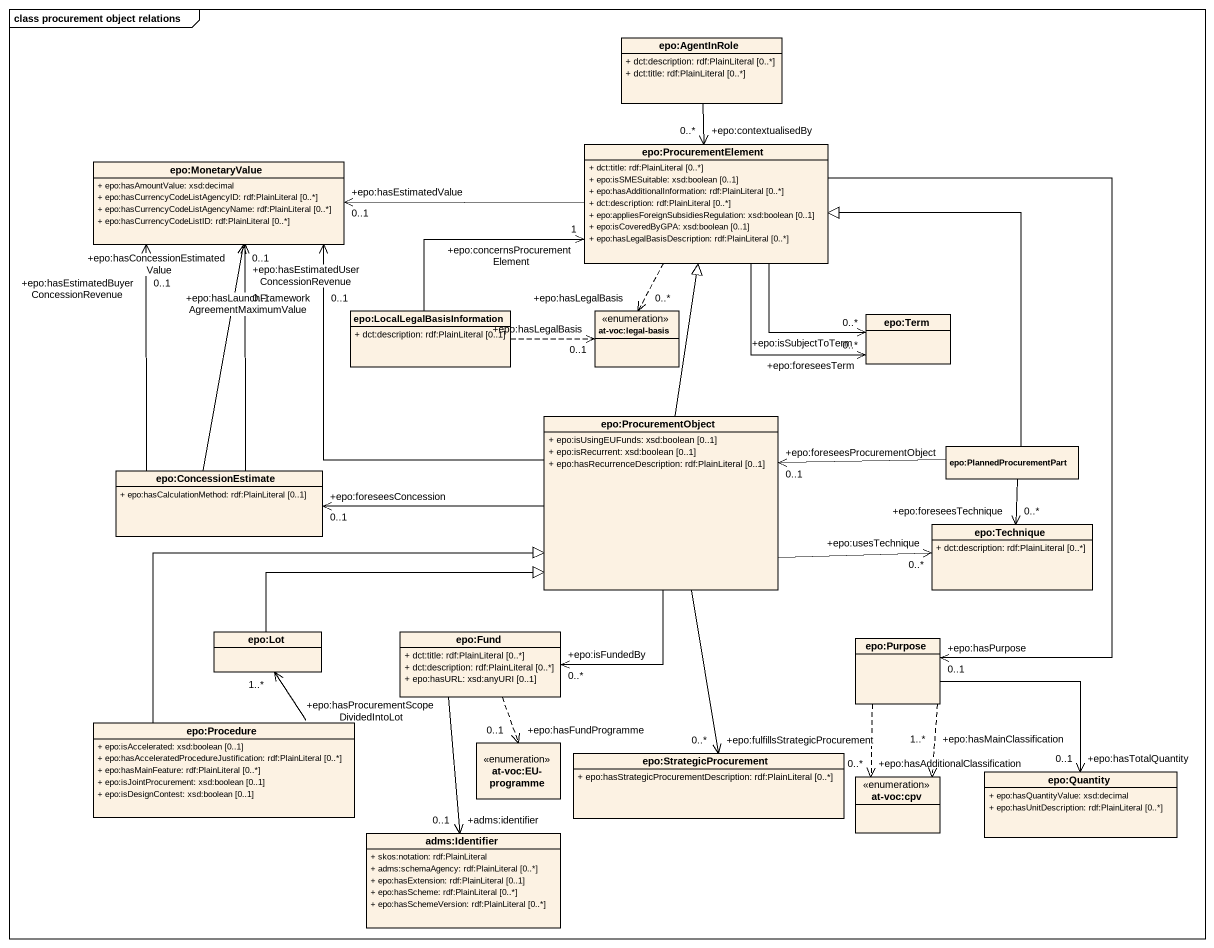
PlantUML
@startuml
mainframe class procurement object relations
hide circle
hide empty members
skinparam classAttributeIconSize 0
class "epo:AgentInRole" as epo_AgentInRole {
  + dct:description: rdf:PlainLiteral [0..*]
  + dct:title: rdf:PlainLiteral [0..*]
}
class "epo:MonetaryValue" as epo_MonetaryValue {
  + epo:hasAmountValue: xsd:decimal
  + epo:hasCurrencyCodeListAgencyID: rdf:PlainLiteral [0..*]
  + epo:hasCurrencyCodeListAgencyName: rdf:PlainLiteral [0..*]
  + epo:hasCurrencyCodeListID: rdf:PlainLiteral [0..*]
}
class "epo:ProcurementElement" as epo_ProcurementElement {
  + dct:title: rdf:PlainLiteral [0..*]
  + epo:isSMESuitable: xsd:boolean [0..1]
  + epo:hasAdditionalInformation: rdf:PlainLiteral [0..*]
  + dct:description: rdf:PlainLiteral [0..*]
  + epo:appliesForeignSubsidiesRegulation: xsd:boolean [0..1]
  + epo:isCoveredByGPA: xsd:boolean [0..1]
  + epo:hasLegalBasisDescription: rdf:PlainLiteral [0..*]
}
class "epo:LocalLegalBasisInformation" as epo_LocalLegalBasisInformati {
  + dct:description: rdf:PlainLiteral [0..1]
}
enum "at-voc:legal-basis" as at_voc_legal_basis
class "epo:Term" as epo_Term
class "epo:ProcurementObject" as epo_ProcurementObject {
  + epo:isUsingEUFunds: xsd:boolean [0..1]
  + epo:isRecurrent: xsd:boolean [0..1]
  + epo:hasRecurrenceDescription: rdf:PlainLiteral [0..1]
}
class "epo:PlannedProcurementPart" as epo_PlannedProcurementPart
class "epo:ConcessionEstimate" as epo_ConcessionEstimate {
  + epo:hasCalculationMethod: rdf:PlainLiteral [0..1]
}
class "epo:Technique" as epo_Technique {
  + dct:description: rdf:PlainLiteral [0..*]
}
class "epo:Lot" as epo_Lot
class "epo:Fund" as epo_Fund {
  + dct:title: rdf:PlainLiteral [0..*]
  + dct:description: rdf:PlainLiteral [0..*]
  + epo:hasURL: xsd:anyURI [0..1]
}
class "epo:Purpose" as epo_Purpose
class "epo:Procedure" as epo_Procedure {
  + epo:isAccelerated: xsd:boolean [0..1]
  + epo:hasAcceleratedProcedureJustification: rdf:PlainLiteral [0..*]
  + epo:hasMainFeature: rdf:PlainLiteral [0..*]
  + epo:isJointProcurement: xsd:boolean [0..1]
  + epo:isDesignContest: xsd:boolean [0..1]
}
enum "at-voc:EU-programme" as at_voc_EU_programme
class "epo:StrategicProcurement" as epo_StrategicProcurement {
  + epo:hasStrategicProcurementDescription: rdf:PlainLiteral [0..*]
}
enum "at-voc:cpv" as at_voc_cpv
class "epo:Quantity" as epo_Quantity {
  + epo:hasQuantityValue: xsd:decimal
  + epo:hasUnitDescription: rdf:PlainLiteral [0..*]
}
class "adms:Identifier" as adms_Identifier {
  + skos:notation: rdf:PlainLiteral
  + adms:schemaAgency: rdf:PlainLiteral [0..*]
  + epo:hasExtension: rdf:PlainLiteral [0..1]
  + epo:hasScheme: rdf:PlainLiteral [0..*]
  + epo:hasSchemeVersion: rdf:PlainLiteral [0..*]
}
epo_AgentInRole --> "+epo:contextualisedBy\n0..*" epo_ProcurementElement
epo_ProcurementElement -left-> "+epo:hasEstimatedValue\n0..1" epo_MonetaryValue
epo_ProcurementElement ..> "+epo:hasLegalBasis\n0..*" at_voc_legal_basis
epo_ProcurementElement --> "+epo:isSubjectToTerm\n0..*" epo_Term
epo_ProcurementElement --> "+epo:foreseesTerm\n0..*" epo_Term
epo_ProcurementElement --> "+epo:hasPurpose\n0..1" epo_Purpose
epo_LocalLegalBasisInformati -right-> "+epo:concernsProcurementElement\n1" epo_ProcurementElement
epo_LocalLegalBasisInformati .right.> "+epo:hasLegalBasis\n0..1" at_voc_legal_basis
epo_ProcurementObject -up-> "+epo:hasLaunchFrameworkAgreementMaximumValue\n0..1" epo_MonetaryValue
epo_ProcurementObject -up-|> epo_ProcurementElement
epo_ProcurementObject -left-> "+epo:foreseesConcession\n0..1" epo_ConcessionEstimate
epo_ProcurementObject -right-> "+epo:usesTechnique\n0..*" epo_Technique
epo_ProcurementObject --> "+epo:isFundedBy\n0..*" epo_Fund
epo_ProcurementObject --> "+epo:fulfillsStrategicProcurement\n0..*" epo_StrategicProcurement
epo_PlannedProcurementPart -up-|> epo_ProcurementElement
epo_PlannedProcurementPart -left-> "+epo:foreseesProcurementObject\n0..1" epo_ProcurementObject
epo_PlannedProcurementPart --> "+epo:foreseesTechnique\n0..*" epo_Technique
epo_ConcessionEstimate -up-> "+epo:hasConcessionEstimatedValue\n0..1" epo_MonetaryValue
epo_ConcessionEstimate -up-> "+epo:hasEstimatedBuyerConcessionRevenue\n0..1" epo_MonetaryValue
epo_ConcessionEstimate -up-> "+epo:hasEstimatedUserConcessionRevenue\n0..1" epo_MonetaryValue
epo_Lot -right-|> epo_ProcurementObject
epo_Fund ..> "+epo:hasFundProgramme\n0..1" at_voc_EU_programme
epo_Fund --> "+adms:identifier\n0..1" adms_Identifier
epo_Purpose ..> "+epo:hasAdditionalClassification\n0..*" at_voc_cpv
epo_Purpose ..> "+epo:hasMainClassification\n1..*" at_voc_cpv
epo_Purpose --> "+epo:hasTotalQuantity\n0..1" epo_Quantity
epo_Procedure -up-|> epo_ProcurementObject
epo_Procedure -up-> "+epo:hasProcurementScopeDividedIntoLot\n1..*" epo_Lot
@enduml
